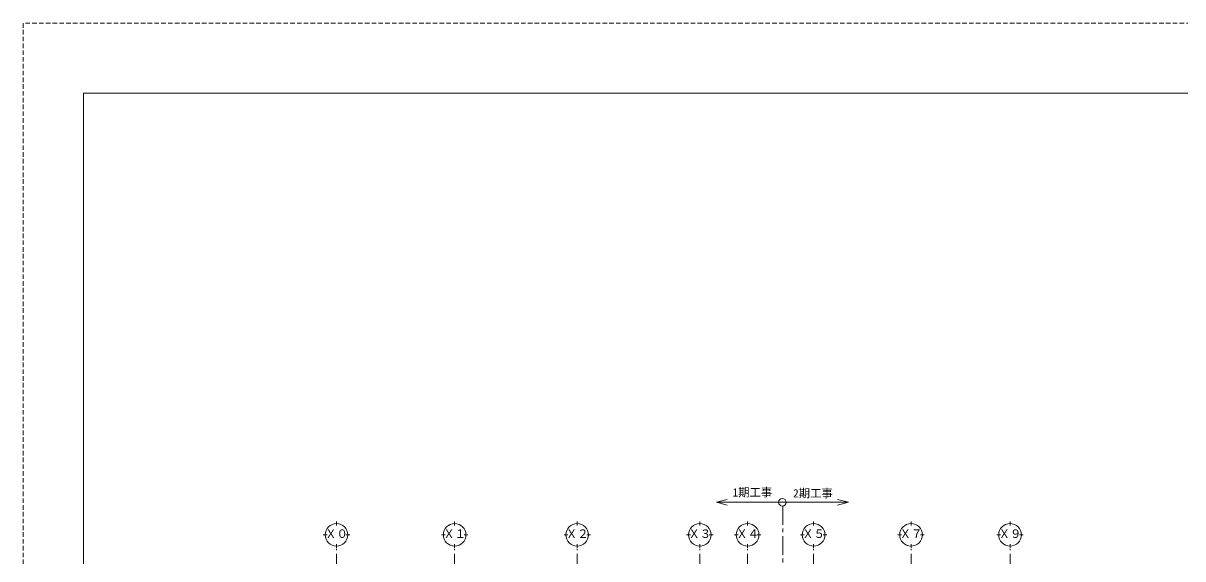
# Model space of a CAD drawing. Units: millimetres at full size, sheet at 1:200. Extents: x -59400 to 184562, y -133173 to 46006.
# Drawn here: x -59400 to 2093, y -77577 to -49173 of the extents above; entities that cross this region are included whole.
import ezdxf
from ezdxf.enums import TextEntityAlignment as Align

# ---------------------------------------------------------------- set-up
doc = ezdxf.new("R2010")
doc.units = ezdxf.units.MM
doc.header["$LTSCALE"] = 200
doc.linetypes.add('CHAIN1', pattern=[8, 5, -1, 1, -1])
doc.linetypes.add('DASHED1', pattern=[1.8, 1.2, -0.6])
for name, color, linetype, lineweight in [('0-1', 2, 'Continuous', 18), ('0-8', 2, 'Continuous', 18), ('8-0', 6, 'Continuous', 20), ('8-F', 7, 'Continuous', 5), ('F-F', 7, 'DASHED1', 9)]:
    doc.layers.add(name, color=color, linetype=linetype, lineweight=lineweight)
doc.styles.add('ＭＳ ゴシック', font='')
doc.styles.get('ＭＳ ゴシック').set_extended_font_data('MS Gothic')

msp = doc.modelspace()

# ---------------------------------------------------------------- linework, layer by layer
at = {"layer": '0-1', "color": 5, "lineweight": 5}
for p, q in [((-56200.2, -52881.7), (-56200.2, -129464.1)), ((56200.2, -52881.7), (-56200.2, -52881.7))]:
    msp.add_line(p, q, dxfattribs=at)
at = {"layer": '0-8'}
for p, q in [((-42784.5, -75802.9), (-42784.5, -75602.9)), ((-36519.5, -75802.9), (-36519.5, -75602.9)), ((-30019.5, -75802.9), (-30019.5, -75602.9)), ((-23519.5, -75802.9), (-23519.5, -75602.9)), ((-20984.5, -75802.9), (-20984.5, -75602.9)), ((-17484.5, -75802.9), (-17484.5, -75602.9)), ((-12319.5, -75802.9), (-12319.5, -75602.9)), ((-7069.5, -75802.9), (-7069.5, -75602.9)), ((-43284.5, -76302.9), (-43484.5, -76302.9)), ((-42784.5, -76802.9), (-42784.5, -77002.9)), ((-42284.5, -76302.9), (-42084.5, -76302.9)), ((-37019.5, -76302.9), (-37219.5, -76302.9)), ((-36519.5, -76802.9), (-36519.5, -77002.9)), ((-36019.5, -76302.9), (-35819.5, -76302.9)), ((-30519.5, -76302.9), (-30719.5, -76302.9)), ((-30019.5, -76802.9), (-30019.5, -77002.9)), ((-29519.5, -76302.9), (-29319.5, -76302.9)), ((-24019.5, -76302.9), (-24219.5, -76302.9)), ((-23519.5, -76802.9), (-23519.5, -77002.9)), ((-23019.5, -76302.9), (-22819.5, -76302.9)), ((-21484.5, -76302.9), (-21684.5, -76302.9)), ((-20984.5, -76802.9), (-20984.5, -77002.9)), ((-20484.5, -76302.9), (-20284.5, -76302.9)), ((-17984.5, -76302.9), (-18184.5, -76302.9)), ((-17484.5, -76802.9), (-17484.5, -77002.9)), ((-16984.5, -76302.9), (-16784.5, -76302.9)), ((-12819.5, -76302.9), (-13019.5, -76302.9)), ((-12319.5, -76802.9), (-12319.5, -77002.9)), ((-11819.5, -76302.9), (-11619.5, -76302.9)), ((-7569.5, -76302.9), (-7769.5, -76302.9)), ((-7069.5, -76802.9), (-7069.5, -77002.9)), ((-6569.5, -76302.9), (-6369.5, -76302.9))]:
    msp.add_line(p, q, dxfattribs=at)
for centre in [(-42784.5, -76302.9), (-36519.5, -76302.9), (-30019.5, -76302.9), (-23519.5, -76302.9), (-20984.5, -76302.9), (-17484.5, -76302.9), (-12319.5, -76302.9), (-7069.5, -76302.9)]:
    msp.add_circle(centre, 600, dxfattribs=at)
at = {"layer": '8-0'}
for p, q in [((-22642.1, -74579.2), (-22062.6, -74423.9)), ((-22642.1, -74579.2), (-15642.1, -74579.2)), ((-22642.1, -74579.2), (-22062.6, -74734.5)), ((-15642.1, -74579.2), (-16221.7, -74423.9)), ((-15642.1, -74579.2), (-16221.7, -74734.5))]:
    msp.add_line(p, q, dxfattribs=at)
at = {"layer": '8-0', "linetype": 'CHAIN1'}
msp.add_line((-19119.5, -83768.8), (-19119.5, -74579.2), dxfattribs=at)
at = {"layer": '8-0'}
msp.add_circle((-19142.1, -74579.2), 200, dxfattribs=at)
at = {"layer": '8-F', "color": 4, "linetype": 'CHAIN1'}
for p, q in [((-42784.5, -83122), (-42784.5, -77046.6)), ((-36519.5, -83122), (-36519.5, -77046.6)), ((-30019.5, -83122), (-30019.5, -77046.6)), ((-23519.5, -83122), (-23519.5, -77046.6)), ((-20984.5, -83122), (-20984.5, -77046.6)), ((-17484.5, -83122), (-17484.5, -77046.6)), ((-12319.5, -83122), (-12319.5, -77046.6)), ((-7069.5, -83122), (-7069.5, -77046.6))]:
    msp.add_line(p, q, dxfattribs=at)
at = {"layer": 'F-F'}
msp.add_lwpolyline([(-59400, -49172.9), (-59400, -133172.9), (59400, -133172.9), (59400, -49172.9)], close=True, dxfattribs=at)

# ---------------------------------------------------------------- texts
at = {"layer": '0-8', "style": 'ＭＳ ゴシック'}
for s, p in [('Ｘ０', (-43384.5, -76602.9)), ('Ｘ１', (-37119.5, -76602.9)), ('Ｘ２', (-30619.5, -76602.9)), ('Ｘ３', (-24119.5, -76602.9)), ('Ｘ４', (-21584.5, -76602.9)), ('Ｘ５', (-18084.5, -76602.9)), ('Ｘ７', (-12919.5, -76602.9)), ('Ｘ９', (-7669.5, -76602.9))]:
    msp.add_text(s, height=439.9, dxfattribs=at).set_placement(p, align=Align.BOTTOM_LEFT)
at = {"layer": '8-0', "color": 7, "style": 'ＭＳ ゴシック'}
for s, p in [('1期工事', (-21781.2, -74406.1)), ('2期工事', (-18571.7, -74454.4))]:
    msp.add_text(s, height=439.9, dxfattribs=at).set_placement(p, align=Align.BOTTOM_LEFT)

doc.saveas('drawing.dxf')
